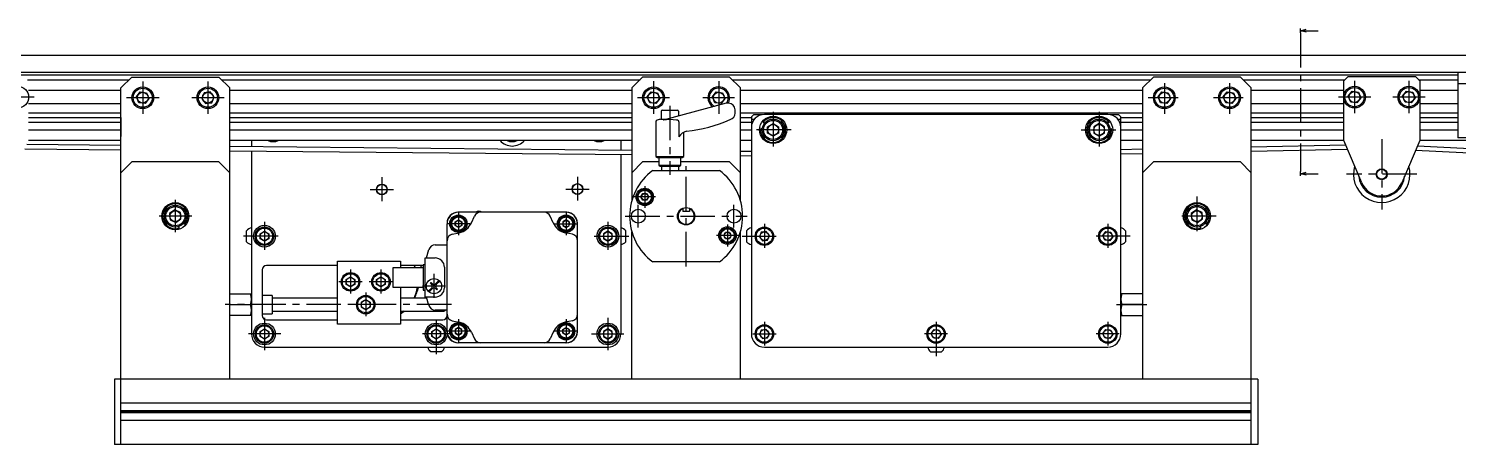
# Model space of a CAD drawing. Extents: x -5 to 1605, y -24 to 1002.
# Drawn here: x 535 to 1193, y 19 to 210 of the extents above; entities that cross this region are included whole.
import ezdxf

# ---------------------------------------------------------------- set-up
doc = ezdxf.new("R2010")
doc.units = 0
doc.header["$LTSCALE"] = 0.5
doc.linetypes.add('CENTER', pattern=[50.8, 31.75, -6.35, 6.35, -6.35])
doc.layers.get('0').update_dxf_attribs({"linetype": 'CONTINUOUS'})
doc.layers.add('MSM_CENTER', color=1, linetype='CENTER')
doc.layers.add('MSM_CONTINUOUS', color=7, linetype='CONTINUOUS')

# ---------------------------------------------------------------- blocks, each defined once
blk = doc.blocks.new('_OPEN30')
at = {"color": 0, "linetype": 'BYBLOCK'}
for p, q in [((-1, 0.27), (0, 0)), ((0, 0), (-1, -0.27)), ((0, 0), (-1, 0))]:
    blk.add_line(p, q, dxfattribs=at)
blk = doc.blocks.new('*U85')
at = {"layer": 'MSM_CONTINUOUS'}
blk.add_lwpolyline([(1122.9, 209.18), (1128.4, 209.18)], dxfattribs=at)
at = {"layer": 'MSM_CONTINUOUS', "xscale": 2.5, "yscale": 2.5, "zscale": 2.5, "rotation": 180}
blk.add_blockref('_OPEN30', (1120.4, 209.18), dxfattribs=at)
blk = doc.blocks.new('*U86')
at = {"layer": 'MSM_CONTINUOUS'}
blk.add_lwpolyline([(1122.9, 143.38), (1128.4, 143.38)], dxfattribs=at)
at = {"layer": 'MSM_CONTINUOUS', "xscale": 2.5, "yscale": 2.5, "zscale": 2.5, "rotation": 180}
blk.add_blockref('_OPEN30', (1120.4, 143.38), dxfattribs=at)

msp = doc.modelspace()

# ---------------------------------------------------------------- linework, layer by layer
at = {"color": 7, "linetype": 'CONTINUOUS'}
for radius, start, end in [(13, 163.4273, 16.57269), (10.54, 184.72466, 355.27534)]:
    msp.add_arc((1157.7, 143.16), radius, start, end, dxfattribs=at)
at = {"layer": 'MSM_CENTER'}
for p, q in [((1120.4, 208.18), (1120.4, 144.38)), ((587.7, 185.84), (587.7, 170.95)), ((617.7, 185.84), (617.7, 170.95)), ((822.7, 186.01), (822.7, 171.03)), ((852.7, 186.01), (852.7, 171.03)), ((1057.7, 185.05), (1057.7, 170.95)), ((1087.7, 185.05), (1087.7, 170.95)), ((1145.2, 186.14), (1145.2, 171.25)), ((1170.2, 186.14), (1170.2, 171.25)), ((537.72, 178.66), (522.79, 178.66)), ((595.22, 178.36), (580.29, 178.36)), ((625.22, 178.36), (610.29, 178.36)), ((829.98, 178.36), (815.34, 178.36)), ((859.98, 178.36), (845.34, 178.36)), ((1064.03, 178.36), (1050.29, 178.36)), ((1094.03, 178.36), (1080.29, 178.36)), ((1152.72, 178.66), (1137.79, 178.66)), ((1177.72, 178.66), (1162.79, 178.66)), ((830.2, 174.66), (830.2, 142.86)), ((877.7, 171.81), (877.7, 155.31)), ((1027.7, 171.81), (1027.7, 155.31)), ((885.95, 163.56), (869.45, 163.56)), ((1019.45, 163.56), (1035.95, 163.56)), ((1157.7, 159.36), (1157.7, 126.96)), ((837.7, 100.75), (837.7, 146.86)), ((697.7, 141.81), (697.7, 130.83)), ((787.7, 142.01), (787.7, 131.03)), ((1173.9, 143.16), (1141.5, 143.16)), ((692.41, 136.16), (703.06, 136.16)), ((782.41, 136.36), (793.06, 136.36)), ((823.66, 132.73), (813.66, 132.73)), ((818.66, 137.73), (818.66, 127.73)), ((1072.7, 132.9), (1072.7, 114.81)), ((602.7, 131.34), (602.7, 116.45)), ((732.95, 126.06), (732.95, 115.08)), ((782.45, 126.06), (782.45, 115.08)), ((815.7, 118.66), (815.7, 129.06)), ((859.7, 118.66), (859.7, 129.06)), ((610.22, 123.86), (595.29, 123.86)), ((643.7, 121.31), (643.7, 108.33)), ((738.23, 120.41), (727.59, 120.41)), ((777.16, 120.41), (787.81, 120.41)), ((801.7, 121.31), (801.7, 108.33)), ((809.7, 123.86), (865.7, 123.86)), ((856.73, 119.98), (856.73, 109.98)), ((873.7, 120.31), (873.7, 109.33)), ((1031.7, 120.31), (1031.7, 109.33)), ((1081.57, 123.86), (1063.83, 123.86)), ((649.98, 114.66), (633.5, 114.66)), ((795.41, 114.66), (811.9, 114.66)), ((861.73, 114.98), (851.73, 114.98)), ((863.5, 114.66), (879.06, 114.66)), ((1041.9, 114.66), (1026.34, 114.66)), ((683.3, 99.31), (683.3, 88.33)), ((697.3, 99.31), (697.3, 88.33)), ((688.58, 93.66), (677.94, 93.66)), ((702.58, 93.66), (691.94, 93.66)), ((721.7, 97.31), (721.7, 86.33)), ((690.3, 88.81), (690.3, 77.83)), ((726.98, 91.66), (716.34, 91.66)), ((729.7, 83.16), (625.7, 83.16)), ((695.58, 83.16), (684.94, 83.16)), ((1035.7, 83.16), (1049.7, 83.16)), ((643.7, 77.14), (643.7, 62.25)), ((722.7, 76.31), (722.7, 59.46)), ((732.95, 76.56), (732.95, 65.58)), ((782.45, 76.56), (782.45, 65.58)), ((801.7, 77.14), (801.7, 62.25)), ((873.7, 75.31), (873.7, 64.33)), ((952.7, 75.31), (952.7, 59.46)), ((1031.7, 75.31), (1031.7, 64.33)), ((651.22, 69.66), (636.29, 69.66)), ((728.98, 69.66), (716.34, 69.66)), ((738.23, 70.91), (727.59, 70.91)), ((787.73, 70.91), (777.09, 70.91)), ((794.17, 69.66), (809.1, 69.66)), ((868.41, 69.66), (879.06, 69.66)), ((957.98, 69.66), (947.34, 69.66)), ((1036.98, 69.66), (1026.34, 69.66))]:
    msp.add_line(p, q, dxfattribs=at)
at = {"layer": 'MSM_CONTINUOUS'}
for p, q in [((1120.4, 208.18), (1120.4, 210.18)), ((329.7, 197.91), (1345.7, 197.91)), ((1347.7, 189.91), (327.7, 189.91)), ((482.7, 188.86), (1192.7, 188.86)), ((534.7, 186.66), (581.5, 186.66)), ((582.7, 187.86), (577.7, 182.86)), ((582.7, 187.86), (622.7, 187.86)), ((627.7, 182.86), (622.7, 187.86)), ((623.9, 186.66), (816.5, 186.66)), ((817.7, 187.86), (812.7, 182.86)), ((857.7, 187.86), (817.7, 187.86)), ((862.7, 182.86), (857.7, 187.86)), ((858.9, 186.66), (1051.5, 186.66)), ((1052.7, 187.86), (1047.7, 182.86)), ((1092.7, 187.86), (1052.7, 187.86)), ((1097.7, 182.86), (1092.7, 187.86)), ((1093.9, 186.66), (1140.7, 186.66)), ((1142.2, 188.16), (1140.2, 186.16)), ((1140.2, 158.66), (1140.2, 186.16)), ((1142.2, 188.16), (1173.2, 188.16)), ((1175.2, 186.16), (1173.2, 188.16)), ((1174.7, 186.66), (1192.7, 186.66)), ((1175.2, 186.16), (1175.2, 158.66)), ((1192.7, 189.91), (1192.7, 159.91)), ((1192.7, 184.91), (1222.7, 184.91)), ((577.7, 181.76), (535.2, 181.76)), ((577.7, 18.86), (577.7, 182.86)), ((584.83, 178.73), (586.59, 181.03)), ((585.94, 176.07), (584.83, 178.73)), ((586.59, 181.03), (589.45, 180.65)), ((590.56, 177.98), (588.8, 175.69)), ((589.45, 180.65), (590.56, 177.98)), ((615.94, 180.65), (614.83, 177.98)), ((614.83, 177.98), (616.59, 175.69)), ((618.8, 181.03), (615.94, 180.65)), ((620.56, 178.73), (618.8, 181.03)), ((619.45, 176.07), (620.56, 178.73)), ((627.7, 48.86), (627.7, 182.86)), ((812.7, 181.76), (627.7, 181.76)), ((812.7, 182.86), (812.7, 131)), ((819.83, 178.73), (821.59, 181.03)), ((820.94, 176.07), (819.83, 178.73)), ((821.59, 181.03), (824.45, 180.65)), ((825.56, 177.98), (823.8, 175.69)), ((824.45, 180.65), (825.56, 177.98)), ((849.83, 178.73), (851.59, 181.03)), ((850.94, 176.07), (849.83, 178.73)), ((851.59, 181.03), (854.45, 180.65)), ((855.56, 177.98), (853.8, 175.69)), ((854.45, 180.65), (855.56, 177.98)), ((862.7, 131), (862.7, 182.86)), ((1047.7, 181.76), (862.7, 181.76)), ((1047.7, 182.86), (1047.7, 48.86)), ((1054.83, 178.73), (1056.59, 181.03)), ((1055.94, 176.07), (1054.83, 178.73)), ((1056.59, 181.03), (1059.45, 180.65)), ((1060.56, 177.98), (1058.8, 175.69)), ((1059.45, 180.65), (1060.56, 177.98)), ((1084.83, 178.73), (1086.59, 181.03)), ((1085.94, 176.07), (1084.83, 178.73)), ((1086.59, 181.03), (1089.45, 180.65)), ((1090.56, 177.98), (1088.8, 175.69)), ((1089.45, 180.65), (1090.56, 177.98)), ((1097.7, 18.86), (1097.7, 182.86)), ((1140.2, 181.76), (1097.7, 181.76)), ((1142.33, 179.03), (1144.09, 181.33)), ((1143.44, 176.37), (1142.33, 179.03)), ((1144.09, 181.33), (1146.95, 180.95)), ((1148.06, 178.28), (1146.3, 175.99)), ((1146.95, 180.95), (1148.06, 178.28)), ((1167.33, 179.03), (1169.09, 181.33)), ((1168.44, 176.37), (1167.33, 179.03)), ((1169.09, 181.33), (1171.95, 180.95)), ((1173.06, 178.28), (1171.3, 175.99)), ((1171.95, 180.95), (1173.06, 178.28)), ((1192.7, 181.76), (1175.2, 181.76)), ((577.7, 175.56), (535.2, 175.56)), ((577.7, 171.26), (535.2, 171.26)), ((588.8, 175.69), (585.94, 176.07)), ((616.59, 175.69), (619.45, 176.07)), ((812.7, 175.56), (627.7, 175.56)), ((812.7, 171.26), (627.7, 171.26)), ((823.8, 175.69), (820.94, 176.07)), ((826.2, 172.16), (826.2, 168.49)), ((826.7, 172.66), (833.7, 172.66)), ((856.13, 175.86), (827.14, 168.09)), ((834.2, 172.16), (834.2, 169.98)), ((853.8, 175.69), (850.94, 176.07)), ((857.2, 175.86), (856.13, 175.86)), ((860.2, 171.26), (860.2, 172.86)), ((1047.7, 175.56), (862.7, 175.56)), ((1047.7, 171.26), (862.7, 171.26)), ((1058.8, 175.69), (1055.94, 176.07)), ((1088.8, 175.69), (1085.94, 176.07)), ((1140.2, 175.56), (1097.7, 175.56)), ((1140.2, 171.26), (1097.7, 171.26)), ((1146.3, 175.99), (1143.44, 176.37)), ((1171.3, 175.99), (1168.44, 176.37)), ((1192.7, 175.56), (1175.2, 175.56)), ((1192.7, 171.26), (1175.2, 171.26)), ((577.7, 169.06), (535.2, 169.06)), ((577.7, 166.91), (535.2, 166.91)), ((577.7, 169.34), (577.7, 160.48)), ((812.7, 169.06), (627.7, 169.06)), ((812.7, 166.91), (627.7, 166.91)), ((823.7, 167.26), (823.7, 151.36)), ((826.2, 168.49), (828.62, 168.49)), ((827.14, 168.09), (827.16, 168.09)), ((834.35, 167.26), (834.35, 160.35)), ((867.7, 169.06), (862.7, 169.06)), ((867.7, 166.91), (862.7, 166.91)), ((868.7, 170.56), (867.7, 169.56)), ((867.7, 169.56), (867.7, 69.66)), ((868.93, 168.31), (867.7, 168.31)), ((872.61, 170.56), (868.7, 170.56)), ((873.06, 166.95), (873.78, 166.67)), ((1031.7, 170.66), (873.7, 170.66)), ((875.2, 165), (877.7, 166.45)), ((875.2, 162.12), (875.2, 165)), ((877.7, 166.45), (880.2, 165)), ((880.2, 165), (880.2, 162.12)), ((1027.7, 166.45), (1025.2, 165)), ((1025.2, 165), (1025.2, 162.12)), ((1030.2, 165), (1027.7, 166.45)), ((1030.2, 162.12), (1030.2, 165)), ((1032.34, 166.95), (1031.61, 166.67)), ((1036.7, 170.56), (1032.79, 170.56)), ((1037.7, 168.31), (1036.46, 168.31)), ((1037.7, 169.56), (1036.7, 170.56)), ((1037.7, 69.66), (1037.7, 169.56)), ((1047.7, 169.06), (1037.7, 169.06)), ((1047.7, 166.91), (1037.7, 166.91)), ((1140.2, 169.06), (1097.7, 169.06)), ((1140.2, 166.91), (1097.7, 166.91)), ((1192.7, 169.06), (1175.2, 169.06)), ((1192.7, 166.91), (1175.2, 166.91)), ((577.7, 163.41), (535.2, 163.41)), ((577.7, 158.66), (535.2, 158.66)), ((812.7, 163.41), (627.7, 163.41)), ((812.7, 158.66), (627.7, 158.66)), ((637.7, 158.66), (637.7, 155.94)), ((807.7, 158.66), (807.7, 154.32)), ((836.7, 151.36), (836.7, 162.5)), ((867.7, 163.41), (862.7, 163.41)), ((867.7, 158.66), (862.7, 158.66)), ((872.72, 163.99), (871.99, 164.28)), ((877.7, 160.67), (875.2, 162.12)), ((880.2, 162.12), (877.7, 160.67)), ((1025.2, 162.12), (1027.7, 160.67)), ((1027.7, 160.67), (1030.2, 162.12)), ((1032.68, 163.99), (1033.4, 164.28)), ((1047.7, 163.41), (1037.7, 163.41)), ((1047.7, 158.66), (1037.7, 158.66)), ((1140.2, 163.41), (1097.7, 163.41)), ((1140.2, 158.66), (1097.7, 158.66)), ((1148.5, 139.23), (1140.2, 158.66)), ((1175.2, 158.66), (1166.89, 139.23)), ((1192.7, 163.41), (1175.2, 163.41)), ((1297.7, 158.66), (1175.2, 158.66)), ((1222.7, 159.91), (1192.7, 159.91)), ((577.7, 154.31), (533.52, 154.73)), ((534.46, 156.93), (577.7, 156.51)), ((627.7, 156.04), (812.7, 154.27)), ((812.7, 152.07), (627.7, 153.84)), ((637.7, 153.74), (637.7, 69.66)), ((807.7, 152.12), (807.7, 69.66)), ((823.7, 151.36), (824.56, 150.86)), ((823.7, 151.36), (836.7, 151.36)), ((835.83, 150.86), (836.7, 151.36)), ((862.7, 153.8), (867.7, 153.75)), ((867.7, 151.55), (862.7, 151.6)), ((1037.7, 154.6), (1047.7, 154.81)), ((1047.7, 152.61), (1037.7, 152.4)), ((1097.7, 155.85), (1141.02, 156.74)), ((1141.95, 154.56), (1097.7, 153.65)), ((1307.49, 147.24), (1173.25, 154.1)), ((1174.17, 156.26), (1304.37, 149.6)), ((582.7, 148.86), (577.7, 143.86)), ((622.7, 148.86), (582.7, 148.86)), ((627.7, 143.86), (622.7, 148.86)), ((817.7, 148.86), (812.7, 143.86)), ((825.2, 148.86), (817.7, 148.86)), ((822.37, 144.86), (853.03, 144.86)), ((824.56, 150.86), (835.83, 150.86)), ((825.2, 150.86), (825.2, 147.36)), ((825.2, 147.36), (825.7, 146.86)), ((825.2, 147.36), (835.2, 147.36)), ((825.7, 146.86), (834.7, 146.86)), ((826.32, 146.86), (826.32, 144.86)), ((834.32, 144.86), (834.32, 146.86)), ((834.7, 146.86), (835.2, 147.36)), ((835.2, 147.36), (835.2, 150.86)), ((857.7, 148.86), (835.2, 148.86)), ((862.7, 143.86), (857.7, 148.86)), ((1052.7, 148.86), (1047.7, 143.86)), ((1092.7, 148.86), (1052.7, 148.86)), ((1097.7, 143.86), (1092.7, 148.86)), ((1120.4, 142.38), (1120.4, 144.38)), ((816.93, 132.73), (817.8, 134.23)), ((817.8, 131.23), (816.93, 132.73)), ((817.8, 134.23), (819.53, 134.23)), ((819.53, 134.23), (820.4, 132.73)), ((820.4, 132.73), (819.53, 131.23)), ((602.48, 126.74), (600.09, 125.11)), ((600.09, 125.11), (600.31, 122.23)), ((605.08, 125.49), (602.48, 126.74)), ((605.3, 122.61), (605.08, 125.49)), ((782.45, 125.66), (732.7, 125.66)), ((732.7, 125.66), (732.7, 125.65)), ((782.7, 125.66), (782.7, 125.65)), ((819.53, 131.23), (817.8, 131.23)), ((836.2, 127.57), (836.2, 126.06)), ((839.2, 126.06), (836.2, 126.06)), ((839.2, 127.57), (839.2, 126.06)), ((1072.48, 126.74), (1070.09, 125.11)), ((1070.09, 125.11), (1070.31, 122.23)), ((1075.08, 125.49), (1072.48, 126.74)), ((1075.3, 122.61), (1075.08, 125.49)), ((600.31, 122.23), (602.91, 120.98)), ((602.91, 120.98), (605.3, 122.61)), ((604.65, 118.45), (604.21, 119.09)), ((606.58, 120.71), (607.02, 120.07)), ((727.7, 120.66), (727.7, 120.66)), ((727.7, 70.96), (727.7, 120.36)), ((731.45, 121.28), (732.95, 122.14)), ((731.45, 119.54), (731.45, 121.28)), ((732.95, 118.68), (731.45, 119.54)), ((732.95, 122.14), (734.45, 121.28)), ((734.45, 119.54), (732.95, 118.68)), ((734.45, 121.28), (734.45, 119.54)), ((738.91, 120.82), (740.26, 123.88)), ((776.48, 120.82), (775.13, 123.88)), ((782.45, 122.14), (780.95, 121.28)), ((780.95, 121.28), (780.95, 119.54)), ((780.95, 119.54), (782.45, 118.68)), ((783.95, 121.28), (782.45, 122.14)), ((782.45, 118.68), (783.95, 119.54)), ((783.95, 119.54), (783.95, 121.28)), ((787.69, 120.66), (787.7, 120.66)), ((787.7, 70.96), (787.7, 120.36)), ((1070.31, 122.23), (1072.91, 120.98)), ((1072.91, 120.98), (1075.3, 122.61)), ((1074.65, 118.45), (1074.21, 119.09)), ((1076.58, 120.71), (1077.02, 120.07)), ((635.5, 112.13), (635.5, 117.18)), ((641.7, 115.81), (643.7, 116.97)), ((641.7, 113.5), (641.7, 115.81)), ((643.7, 112.35), (641.7, 113.5)), ((643.7, 116.97), (645.7, 115.81)), ((645.7, 113.5), (643.7, 112.35)), ((645.7, 115.81), (645.7, 113.5)), ((730.04, 115.53), (733.34, 116.26)), ((785.35, 115.53), (782.06, 116.26)), ((801.7, 116.97), (799.7, 115.81)), ((799.7, 115.81), (799.7, 113.5)), ((799.7, 113.5), (801.7, 112.35)), ((803.7, 115.81), (801.7, 116.97)), ((801.7, 112.35), (803.7, 113.5)), ((803.7, 113.5), (803.7, 115.81)), ((809.9, 112.13), (809.9, 117.18)), ((812.7, 48.86), (812.7, 116.72)), ((855, 114.98), (855.86, 116.48)), ((855.86, 113.48), (855, 114.98)), ((855.86, 116.48), (857.59, 116.48)), ((857.59, 113.48), (855.86, 113.48)), ((857.59, 116.48), (858.46, 114.98)), ((858.46, 114.98), (857.59, 113.48)), ((862.7, 48.86), (862.7, 116.72)), ((865.5, 117.18), (865.5, 112.13)), ((872.29, 116.49), (871.41, 114.36)), ((871.41, 114.36), (872.81, 112.53)), ((874.58, 116.79), (872.29, 116.49)), ((872.81, 112.53), (875.1, 112.83)), ((875.99, 114.96), (874.58, 116.79)), ((875.1, 112.83), (875.99, 114.96)), ((1029.41, 114.96), (1030.81, 116.79)), ((1030.29, 112.83), (1029.41, 114.96)), ((1032.58, 112.53), (1030.29, 112.83)), ((1030.81, 116.79), (1033.1, 116.49)), ((1033.99, 114.36), (1032.58, 112.53)), ((1033.1, 116.49), (1033.99, 114.36)), ((1039.9, 117.18), (1039.9, 112.13)), ((718.3, 104.66), (719.39, 108.49)), ((722.28, 110.66), (727.7, 110.66)), ((642.7, 99.16), (642.7, 78.16)), ((677.3, 101.16), (644.7, 101.16)), ((677.3, 103.16), (706.3, 103.16)), ((677.3, 74.16), (677.3, 103.16)), ((716.7, 100.16), (702.7, 100.16)), ((702.7, 100.16), (702.7, 91.16)), ((706.3, 103.16), (706.3, 100.16)), ((716.7, 101.16), (706.3, 101.16)), ((712.55, 101.16), (713, 100.16)), ((715.59, 100.16), (715.95, 101.16)), ((717.7, 101.46), (716.7, 101.46)), ((716.7, 101.46), (716.7, 89.86)), ((717.7, 86.66), (717.7, 104.66)), ((717.7, 104.66), (722.2, 104.66)), ((726.5, 100.36), (726.5, 90.96)), ((853.03, 102.86), (822.37, 102.86)), ((681.3, 94.81), (683.3, 95.97)), ((681.3, 92.5), (681.3, 94.81)), ((683.3, 91.35), (681.3, 92.5)), ((683.3, 95.97), (685.3, 94.81)), ((685.3, 92.5), (683.3, 91.35)), ((685.3, 94.81), (685.3, 92.5)), ((695.3, 94.81), (697.3, 95.97)), ((695.3, 92.5), (695.3, 94.81)), ((697.3, 91.35), (695.3, 92.5)), ((697.3, 95.97), (699.3, 94.81)), ((699.3, 92.5), (697.3, 91.35)), ((699.3, 94.81), (699.3, 92.5)), ((720.03, 92.97), (720.39, 93.32)), ((720.64, 92.37), (720.03, 92.97)), ((720.39, 93.32), (720.99, 92.72)), ((722.4, 92.72), (723.96, 94.28)), ((722.76, 92.37), (724.32, 93.93)), ((627.7, 88.16), (637.7, 88.16)), ((647.3, 87.41), (642.7, 87.41)), ((647.3, 87.41), (647.3, 78.91)), ((677.3, 86.16), (647.3, 86.16)), ((702.7, 91.16), (716.7, 91.16)), ((706.46, 91.16), (706.3, 90.62)), ((706.3, 91.16), (706.3, 74.16)), ((718.44, 86.16), (706.3, 86.16)), ((716.7, 89.86), (717.7, 89.86)), ((722.2, 86.66), (717.7, 86.66)), ((719.39, 82.83), (718.3, 86.66)), ((719.08, 89.39), (720.64, 90.95)), ((719.43, 89.04), (720.99, 90.6)), ((723, 90), (722.4, 90.6)), ((722.76, 90.95), (723.36, 90.35)), ((723.36, 90.35), (723, 90)), ((1047.7, 88.16), (1037.7, 88.16)), ((627.7, 83.16), (637.25, 83.16)), ((647.3, 80.16), (677.3, 80.16)), ((688.3, 84.31), (690.3, 85.47)), ((688.3, 82), (688.3, 84.31)), ((690.3, 80.85), (688.3, 82)), ((690.3, 85.47), (692.3, 84.31)), ((692.3, 82), (690.3, 80.85)), ((692.3, 84.31), (692.3, 82)), ((706.3, 80.16), (726.3, 80.16)), ((707.63, 80.16), (706.3, 79.24)), ((706.3, 79), (707.95, 80.16)), ((727.7, 80.66), (722.28, 80.66)), ((726.3, 80.16), (726.8, 80.66)), ((726.3, 80.66), (726.3, 80.16)), ((1047.7, 83.16), (1038.14, 83.16)), ((637.7, 78.16), (627.7, 78.16)), ((642.7, 78.91), (647.3, 78.91)), ((644.7, 76.16), (677.3, 76.16)), ((706.3, 74.16), (677.3, 74.16)), ((706.3, 76.16), (725.7, 76.16)), ((730.04, 75.79), (733.34, 75.06)), ((732.95, 72.64), (731.45, 71.78)), ((734.45, 71.78), (732.95, 72.64)), ((780.95, 71.78), (782.45, 72.64)), ((785.35, 75.79), (782.06, 75.06)), ((782.45, 72.64), (783.95, 71.78)), ((1037.7, 78.16), (1047.7, 78.16)), ((641.7, 70.81), (643.7, 71.97)), ((641.7, 68.5), (641.7, 70.81)), ((643.7, 67.35), (641.7, 68.5)), ((643.7, 71.97), (645.7, 70.81)), ((645.7, 68.5), (643.7, 67.35)), ((645.7, 70.81), (645.7, 68.5)), ((720.7, 70.81), (722.7, 71.97)), ((720.7, 68.5), (720.7, 70.81)), ((722.7, 67.35), (720.7, 68.5)), ((722.7, 71.97), (724.7, 70.81)), ((724.7, 68.5), (722.7, 67.35)), ((724.7, 70.81), (724.7, 68.5)), ((727.7, 70.66), (727.7, 70.66)), ((727.7, 70.66), (727.7, 70.66)), ((731.45, 71.78), (731.45, 70.04)), ((731.45, 70.04), (732.95, 69.18)), ((732.95, 69.18), (734.45, 70.04)), ((734.45, 70.04), (734.45, 71.78)), ((738.91, 70.5), (740.26, 67.44)), ((776.48, 70.5), (775.13, 67.44)), ((780.95, 70.04), (780.95, 71.78)), ((782.45, 69.18), (780.95, 70.04)), ((783.95, 70.04), (782.45, 69.18)), ((783.95, 71.78), (783.95, 70.04)), ((787.69, 70.66), (787.7, 70.66)), ((801.7, 71.97), (799.7, 70.81)), ((799.7, 70.81), (799.7, 68.5)), ((799.7, 68.5), (801.7, 67.35)), ((803.7, 70.81), (801.7, 71.97)), ((801.7, 67.35), (803.7, 68.5)), ((803.7, 68.5), (803.7, 70.81)), ((872.29, 71.49), (871.41, 69.36)), ((871.41, 69.36), (872.81, 67.53)), ((874.58, 71.79), (872.29, 71.49)), ((872.81, 67.53), (875.1, 67.83)), ((875.99, 69.96), (874.58, 71.79)), ((875.1, 67.83), (875.99, 69.96)), ((950.41, 69.96), (951.81, 71.79)), ((951.29, 67.83), (950.41, 69.96)), ((953.58, 67.53), (951.29, 67.83)), ((951.81, 71.79), (954.1, 71.49)), ((954.99, 69.36), (953.58, 67.53)), ((954.1, 71.49), (954.99, 69.36)), ((1029.41, 69.96), (1030.81, 71.79)), ((1030.29, 67.83), (1029.41, 69.96)), ((1032.58, 67.53), (1030.29, 67.83)), ((1030.81, 71.79), (1033.1, 71.49)), ((1033.99, 69.36), (1032.58, 67.53)), ((1033.1, 71.49), (1033.99, 69.36)), ((643.7, 63.66), (801.7, 63.66)), ((725.22, 61.46), (720.17, 61.46)), ((732.7, 65.67), (732.7, 65.66)), ((732.7, 65.66), (732.7, 65.67)), ((782.4, 65.66), (733, 65.66)), ((782.7, 65.66), (782.7, 65.67)), ((873.7, 63.66), (1031.7, 63.66)), ((950.17, 61.46), (955.22, 61.46)), ((1100.7, 48.86), (574.7, 48.86)), ((574.7, 48.86), (574.7, 20.16)), ((577.7, 48.86), (577.7, 49.16)), ((1100.7, 48.86), (1100.7, 18.86)), ((1097.7, 37.86), (577.7, 37.86)), ((1097.7, 34.38), (577.7, 34.38)), ((1097.7, 33.86), (577.7, 33.86)), ((1097.7, 33.34), (577.7, 33.34)), ((1097.7, 29.86), (577.7, 29.86)), ((574.7, 20.16), (574.7, 18.86)), ((1100.7, 18.86), (574.7, 18.86))]:
    msp.add_line(p, q, dxfattribs=at)
for centre, radius in [((530.2, 178.66), 5), ((587.7, 178.36), 5), ((587.7, 178.36), 4.4), ((587.7, 178.4), 2.49), ((617.7, 178.36), 5), ((617.7, 178.36), 4.4), ((617.7, 178.4), 2.49), ((822.7, 178.36), 5), ((822.7, 178.36), 4.4), ((822.66, 178.36), 2.53), ((852.7, 178.36), 2.5), ((1057.7, 178.36), 5), ((1057.7, 178.36), 4.4), ((1057.7, 178.36), 2.5), ((1087.7, 178.36), 5), ((1087.7, 178.36), 4.4), ((1087.7, 178.36), 2.5), ((1145.2, 178.66), 5), ((1145.2, 178.66), 4.4), ((1145.16, 178.66), 2.53), ((1170.2, 178.66), 5), ((1170.2, 178.66), 4.4), ((1170.16, 178.66), 2.53), ((877.7, 163.56), 6.25), ((877.7, 163.56), 5), ((877.7, 163.56), 4.4), ((877.7, 163.56), 2.5), ((1027.7, 163.56), 6.25), ((1027.7, 163.56), 5), ((1027.7, 163.56), 4.4), ((1027.7, 163.56), 2.5), ((1157.7, 143.16), 2.5), ((1157.7, 143.16), 2.3), ((697.7, 136.16), 2.5), ((697.7, 136.16), 2.39), ((787.7, 136.36), 2.5), ((787.7, 136.36), 2.39), ((818.66, 132.73), 4), ((818.66, 132.73), 3.5), ((818.66, 132.73), 3.1), ((818.66, 132.73), 1.5), ((602.7, 123.86), 6.25), ((602.7, 123.86), 5), ((602.7, 123.86), 4.4), ((602.7, 123.86), 2.5), ((815.7, 123.86), 3.2), ((837.7, 123.86), 4), ((859.7, 123.86), 3.2), ((1072.7, 123.86), 6.25), ((1072.7, 123.86), 5), ((1072.7, 123.86), 4.4), ((1072.7, 123.86), 2.5), ((643.7, 114.66), 5), ((643.7, 114.66), 4.25), ((643.7, 114.66), 3.76), ((732.95, 120.41), 4), ((732.95, 120.41), 3.5), ((732.95, 120.41), 3.1), ((732.95, 120.41), 1.5), ((782.45, 120.41), 4), ((782.45, 120.41), 3.5), ((782.45, 120.41), 3.1), ((782.45, 120.41), 1.5), ((801.7, 114.66), 5), ((801.7, 114.66), 4.25), ((801.7, 114.66), 3.76), ((856.73, 114.98), 4), ((856.73, 114.98), 3.5), ((873.7, 114.66), 4.25), ((873.7, 114.66), 3.76), ((1031.7, 114.66), 4.25), ((1031.7, 114.66), 3.76), ((643.7, 114.66), 2), ((801.7, 114.66), 2), ((856.73, 114.98), 3.1), ((856.73, 114.98), 1.5), ((873.7, 114.66), 2), ((1031.7, 114.66), 2), ((683.3, 93.66), 4.25), ((683.3, 93.66), 3.76), ((683.26, 93.66), 2.02), ((697.3, 93.66), 4.25), ((697.3, 93.66), 3.76), ((697.3, 93.66), 2), ((721.7, 91.66), 3.5), ((690.3, 83.16), 4.25), ((690.3, 83.16), 3.76), ((690.26, 83.16), 2.02), ((643.7, 69.66), 5), ((643.7, 69.66), 4.25), ((643.7, 69.66), 3.76), ((722.7, 69.66), 5), ((722.7, 69.66), 4.25), ((722.7, 69.66), 3.76), ((732.95, 70.91), 4), ((732.95, 70.91), 3.5), ((732.95, 70.91), 3.1), ((732.95, 70.91), 1.5), ((782.45, 70.91), 4), ((782.45, 70.91), 3.5), ((782.45, 70.91), 3.1), ((782.45, 70.91), 1.5), ((801.7, 69.66), 5), ((801.7, 69.66), 4.25), ((801.7, 69.66), 3.76), ((873.7, 69.66), 4.25), ((873.7, 69.66), 3.76), ((952.7, 69.66), 4.25), ((952.7, 69.66), 3.76), ((1031.7, 69.66), 4.25), ((1031.7, 69.66), 3.76), ((643.7, 69.66), 2), ((722.7, 69.66), 2), ((801.7, 69.66), 2), ((873.7, 69.66), 2), ((952.7, 69.66), 2), ((1031.7, 69.66), 2)]:
    msp.add_circle(centre, radius, dxfattribs=at)
for centre, radius, start, end in [((852.7, 178.36), 5, 330, 236.35062), ((852.7, 178.36), 4.4, 325.37646, 243.6559), ((826.7, 172.16), 0.5, 90, 180), ((833.7, 172.16), 0.5, 0, 90), ((857.2, 172.86), 3, 360, 90), ((857.2, 171.26), 3, 285, 0), ((824.56, 167.26), 0.867, 104.33751, 180), ((830.2, 145.22), 23.62, 99.75185, 104.33751), ((830.2, 145.22), 23.08, 82.44901, 97.55099), ((833.12, 166.54), 1.55, 49.332, 85.90878), ((833.7, 167.24), 0.65, 1.60036, 48.43343), ((830.56, 230.5), 67.92, 276.1974, 293.8026), ((873.7, 164.66), 6, 90, 180), ((877.7, 163.56), 5.75, 172.77234, 143.81732), ((1027.7, 163.56), 5.75, 36.18268, 7.22766), ((1031.7, 164.66), 6, 0, 90), ((647.7, 163.66), 5.5, 245.38002, 294.61998), ((757.7, 163.66), 7.5, 221.81031, 318.18968), ((757.7, 163.66), 5.5, 245.38002, 293.74421), ((797.7, 163.66), 5.5, 245.38002, 294.61998), ((839.45, 157.19), 6, 105, 148.15168), ((837.7, 123.86), 26, 126.12893, 233.87107), ((837.7, 123.86), 26, 306.12893, 53.87107), ((1157.7, 143.16), 10, 203.14245, 336.85755), ((602.7, 123.86), 5.75, 318.80415, 289.84912), ((733, 120.36), 5.3, 90, 180), ((732.7, 120.66), 5, 90, 180), ((743.01, 122.66), 3, 90, 156.05045), ((742.35, 123.66), 2.5, 53.1301, 126.8699), ((742.35, 123.66), 2.39, 56.9345, 123.0655), ((772.39, 122.66), 3, 23.94955, 90), ((782.4, 120.36), 5.3, 360, 90), ((782.7, 120.66), 5, 360, 90), ((837.7, 123.86), 3.73, 113.68986, 66.31014), ((1072.7, 123.86), 5.75, 318.80415, 289.84912), ((638.39, 114.72), 3.8, 100.54763, 139.64085), ((731.6, 124.07), 8, 282.55649, 336.05045), ((783.8, 124.07), 8, 203.94955, 257.44351), ((807, 114.72), 3.8, 40.35915, 79.45237), ((868.39, 114.72), 3.8, 100.54763, 139.64085), ((1037, 114.72), 3.8, 40.35915, 79.45237), ((638.39, 114.59), 3.8, 220.35915, 259.45237), ((730.7, 112.6), 3, 102.55649, 180), ((784.7, 112.6), 3, 360, 77.44351), ((807, 114.59), 3.8, 280.54763, 319.64085), ((868.39, 114.59), 3.8, 220.35915, 259.45237), ((1037, 114.59), 3.8, 280.54763, 319.64085), ((722.28, 107.66), 3, 90, 164), ((644.7, 99.16), 2, 90, 180), ((722.2, 100.36), 4.3, 0, 90), ((719.93, 91.66), 1, 315, 45), ((721.7, 93.43), 1, 225, 315), ((723.46, 91.66), 1, 135, 225), ((721.7, 91.66), 3.46, 40.8624, 49.1376), ((630.48, 85.66), 7.22, 339.74384, 20.25616), ((697.3, 93.66), 17, 333.82103, 351.54348), ((666.15, 106.78), 50.98, 336.14168, 342.1573), ((721.7, 91.66), 3.46, 220.8624, 229.1376), ((721.7, 89.89), 1, 45, 135), ((722.2, 90.96), 4.3, 270, 360), ((1044.92, 85.66), 7.22, 159.74384, 200.25616), ((630.48, 80.66), 7.22, 339.74384, 20.25616), ((722.28, 83.66), 3, 196, 270), ((1044.92, 80.66), 7.22, 159.74384, 200.25616), ((644.7, 78.16), 2, 180, 270), ((725.7, 78.16), 2, 270, 0), ((730.7, 78.72), 3, 180, 257.44351), ((731.6, 67.25), 8, 23.94955, 77.44351), ((783.8, 67.25), 8, 102.55649, 156.05045), ((784.7, 78.72), 3, 282.55649, 0), ((643.7, 69.66), 6, 180, 270), ((733, 70.96), 5.3, 180, 270), ((732.7, 70.66), 5, 180, 270), ((743.01, 68.66), 3, 203.94955, 270), ((772.39, 68.66), 3, 270, 336.05045), ((782.4, 70.96), 5.3, 270, 0), ((782.7, 70.66), 5, 270, 0), ((801.7, 69.66), 6, 270, 0), ((873.7, 69.66), 6, 180, 270), ((1031.7, 69.66), 6, 270, 0), ((722.63, 64.35), 3.8, 190.54763, 229.64085), ((722.76, 64.35), 3.8, 310.35915, 349.45237), ((952.63, 64.35), 3.8, 190.54763, 229.64085), ((952.76, 64.35), 3.8, 310.35915, 349.45237)]:
    msp.add_arc(centre, radius, start, end, dxfattribs=at)

# ---------------------------------------------------------------- block references
for name in ['*U85', '*U86']:
    msp.add_blockref(name, (0, 0), dxfattribs=at)

doc.saveas('drawing.dxf')
